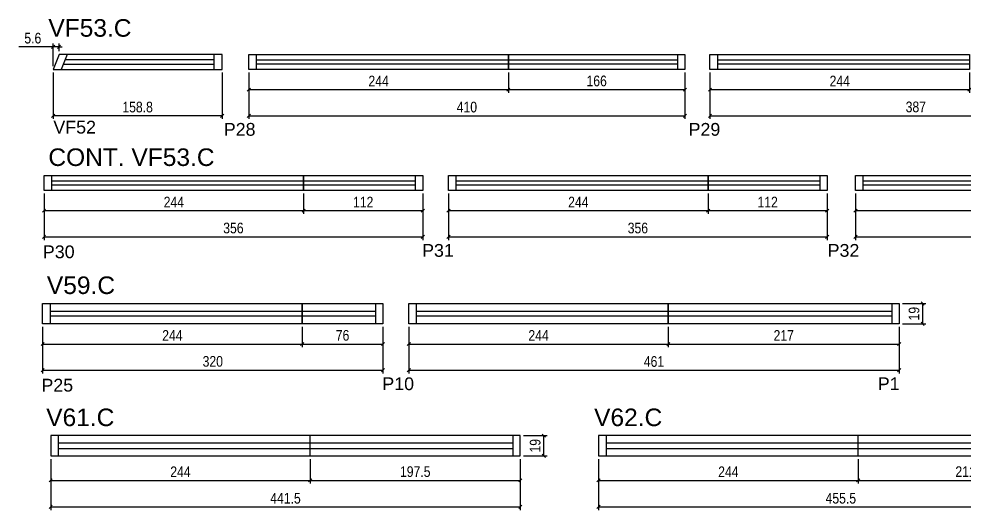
# Model space of a CAD drawing. Header units: millimetres. Extents: x 4052 to 5425, y -1423 to 2493.
# Drawn here: x 4078 to 4966, y -442 to 19 of the extents above; entities that cross this region are included whole.
import ezdxf

# ---------------------------------------------------------------- set-up
doc = ezdxf.new("R2010")
doc.units = ezdxf.units.MM
for name, color, linetype in [('5', 5, 'Continuous'), ('COTA', 241, 'Continuous'), ('NOMENCLATURA', 7, 'Continuous'), ('Painéis', 200, 'Continuous'), ('SARR_2.2x7', 40, 'Continuous'), ('SARR_EDITAR', 141, 'Continuous')]:
    doc.layers.add(name, color=color, linetype=linetype)
doc.styles.add('COTA TECNICA', font='techl___.ttf', dxfattribs={"height": 10})
doc.styles.add('COTA TECNICA-50', font='techl___.ttf', dxfattribs={"height": 10})
doc.styles.get("Standard").update_dxf_attribs({"font": 'arial.ttf'})
doc.dimstyles.new('COTA PAINEL-50', dxfattribs={"dimtxt": 10, "dimasz": 3, "dimexe": 3, "dimexo": 3, "dimgap": 3, "dimtad": 1, "dimdec": 1, "dimzin": 12, "dimdsep": 46, "dimtxsty": 'COTA TECNICA-50', "dimblk1": 'OBLIQUE', "dimblk2": 'OBLIQUE', "dimsah": 1, "dimcen": 0.9, "dimclrd": 4, "dimclre": 4, "dimclrt": 240, "dimadec": 1, "dimazin": 3, "dimtfac": 1, "dimtdec": 1, "dimtmove": 0, "dimatfit": 3, "dimfxl": 1, "dimtolj": 1, "dimtzin": 12, "dimarcsym": 0})
doc.dimstyles.new('PAINEL', dxfattribs={"dimtxt": 10, "dimasz": 3, "dimexe": 3, "dimexo": 3, "dimgap": 3, "dimtad": 1, "dimdec": 1, "dimzin": 12, "dimdsep": 46, "dimtxsty": 'COTA TECNICA', "dimblk1": 'OBLIQUE', "dimblk2": 'OBLIQUE', "dimsah": 1, "dimcen": 0.9, "dimclrd": 4, "dimclre": 4, "dimclrt": 240, "dimadec": 1, "dimazin": 3, "dimtfac": 1, "dimtdec": 1, "dimtmove": 0, "dimatfit": 3, "dimfxl": 1, "dimtolj": 1, "dimtzin": 12, "dimarcsym": 0})

# ---------------------------------------------------------------- blocks, each defined once
blk = doc.blocks.new('_Oblique')
at = {"color": 0, "linetype": 'ByBlock', "lineweight": -2}
blk.add_line((-0.5, -0.5), (0.5, 0.5), dxfattribs=at)
blk = doc.blocks.new('*D102')
at = {"layer": 'COTA', "color": 4, "linetype": 'ByBlock', "lineweight": -2, "transparency": 16777216}
for p, q in [((4294.02, -31.05), (4294.02, -50.11)), ((4538.02, -31.05), (4538.02, -50.11)), ((4294.02, -47.11), (4538.02, -47.11))]:
    blk.add_line(p, q, dxfattribs=at)
at = {"layer": 'Defpoints', "color": 0, "linetype": 'ByBlock', "transparency": 16777216}
for p in [(4294.02, -28.05), (4538.02, -28.05), (4538.02, -47.11)]:
    blk.add_point(p, dxfattribs=at)
at = {"layer": 'COTA', "color": 4, "linetype": 'ByBlock', "lineweight": -2, "transparency": 16777216, "xscale": 3, "yscale": 3, "zscale": 3, "rotation": 180}
blk.add_blockref('_Oblique', (4294.02, -47.11), dxfattribs=at)
at = {"layer": 'COTA', "color": 4, "linetype": 'ByBlock', "lineweight": -2, "transparency": 16777216, "xscale": 3, "yscale": 3, "zscale": 3}
blk.add_blockref('_Oblique', (4538.02, -47.11), dxfattribs=at)
at = {"layer": 'COTA', "color": 240, "linetype": 'ByBlock', "transparency": 16777216, "insert": (4416.02, -39.03), "char_height": 10, "attachment_point": 5, "style": 'COTA TECNICA-50'}
blk.add_mtext('\\A1;244', dxfattribs=at)
blk = doc.blocks.new('*D103')
at = {"layer": 'COTA', "color": 4, "linetype": 'ByBlock', "lineweight": -2, "transparency": 16777216}
for p, q in [((4538.02, -31.05), (4538.02, -50.11)), ((4704.02, -31.05), (4704.02, -50.11)), ((4538.02, -47.11), (4704.02, -47.11))]:
    blk.add_line(p, q, dxfattribs=at)
at = {"layer": 'Defpoints', "color": 0, "linetype": 'ByBlock', "transparency": 16777216}
for p in [(4538.02, -28.05), (4704.02, -28.05), (4704.02, -47.11)]:
    blk.add_point(p, dxfattribs=at)
at = {"layer": 'COTA', "color": 4, "linetype": 'ByBlock', "lineweight": -2, "transparency": 16777216, "xscale": 3, "yscale": 3, "zscale": 3, "rotation": 180}
blk.add_blockref('_Oblique', (4538.02, -47.11), dxfattribs=at)
at = {"layer": 'COTA', "color": 4, "linetype": 'ByBlock', "lineweight": -2, "transparency": 16777216, "xscale": 3, "yscale": 3, "zscale": 3}
blk.add_blockref('_Oblique', (4704.02, -47.11), dxfattribs=at)
at = {"layer": 'COTA', "color": 240, "linetype": 'ByBlock', "transparency": 16777216, "insert": (4621.02, -39), "char_height": 10, "attachment_point": 5, "style": 'COTA TECNICA-50'}
blk.add_mtext('\\A1;166', dxfattribs=at)
blk = doc.blocks.new('*D242')
at = {"layer": 'COTA', "color": 4, "lineweight": -2, "transparency": 16777216}
for p, q in [((4294.02, -31.05), (4294.02, -74.69)), ((4704.02, -31.05), (4704.02, -74.69)), ((4294.02, -71.69), (4704.02, -71.69))]:
    blk.add_line(p, q, dxfattribs=at)
at = {"layer": 'Defpoints', "color": 0, "transparency": 16777216}
for p in [(4294.02, -28.05), (4704.02, -28.05), (4704.02, -71.69)]:
    blk.add_point(p, dxfattribs=at)
at = {"layer": 'COTA', "color": 4, "lineweight": -2, "transparency": 16777216, "xscale": 3, "yscale": 3, "zscale": 3, "rotation": 180}
blk.add_blockref('_Oblique', (4294.02, -71.69), dxfattribs=at)
at = {"layer": 'COTA', "color": 4, "lineweight": -2, "transparency": 16777216, "xscale": 3, "yscale": 3, "zscale": 3}
blk.add_blockref('_Oblique', (4704.02, -71.69), dxfattribs=at)
at = {"layer": 'COTA', "color": 240, "transparency": 16777216, "insert": (4499.02, -63.59), "char_height": 10, "attachment_point": 5, "style": 'COTA TECNICA'}
blk.add_mtext('\\A1;410', dxfattribs=at)
blk = doc.blocks.new('*D104')
at = {"layer": 'COTA', "color": 4, "linetype": 'ByBlock', "lineweight": -2, "transparency": 16777216}
for p, q in [((4727.56, -31.05), (4727.56, -50.11)), ((4971.56, -31.05), (4971.56, -50.11)), ((4727.56, -47.11), (4971.56, -47.11))]:
    blk.add_line(p, q, dxfattribs=at)
at = {"layer": 'Defpoints', "color": 0, "linetype": 'ByBlock', "transparency": 16777216}
for p in [(4727.56, -28.05), (4971.56, -28.05), (4971.56, -47.11)]:
    blk.add_point(p, dxfattribs=at)
at = {"layer": 'COTA', "color": 4, "linetype": 'ByBlock', "lineweight": -2, "transparency": 16777216, "xscale": 3, "yscale": 3, "zscale": 3, "rotation": 180}
blk.add_blockref('_Oblique', (4727.56, -47.11), dxfattribs=at)
at = {"layer": 'COTA', "color": 4, "linetype": 'ByBlock', "lineweight": -2, "transparency": 16777216, "xscale": 3, "yscale": 3, "zscale": 3}
blk.add_blockref('_Oblique', (4971.56, -47.11), dxfattribs=at)
at = {"layer": 'COTA', "color": 240, "linetype": 'ByBlock', "transparency": 16777216, "insert": (4849.56, -39.03), "char_height": 10, "attachment_point": 5, "style": 'COTA TECNICA-50'}
blk.add_mtext('\\A1;244', dxfattribs=at)
blk = doc.blocks.new('*D243')
at = {"layer": 'COTA', "color": 4, "lineweight": -2, "transparency": 16777216}
for p, q in [((4727.56, -31.05), (4727.56, -74.69)), ((5114.56, -31.05), (5114.56, -74.69)), ((4727.56, -71.69), (5114.56, -71.69))]:
    blk.add_line(p, q, dxfattribs=at)
at = {"layer": 'Defpoints', "color": 0, "transparency": 16777216}
for p in [(4727.56, -28.05), (5114.56, -28.05), (5114.56, -71.69)]:
    blk.add_point(p, dxfattribs=at)
at = {"layer": 'COTA', "color": 4, "lineweight": -2, "transparency": 16777216, "xscale": 3, "yscale": 3, "zscale": 3, "rotation": 180}
blk.add_blockref('_Oblique', (4727.56, -71.69), dxfattribs=at)
at = {"layer": 'COTA', "color": 4, "lineweight": -2, "transparency": 16777216, "xscale": 3, "yscale": 3, "zscale": 3}
blk.add_blockref('_Oblique', (5114.56, -71.69), dxfattribs=at)
at = {"layer": 'COTA', "color": 240, "transparency": 16777216, "insert": (4921.06, -63.45), "char_height": 10, "attachment_point": 5, "style": 'COTA TECNICA'}
blk.add_mtext('\\A1;387', dxfattribs=at)
blk = doc.blocks.new('*D106')
at = {"layer": 'COTA', "color": 4, "linetype": 'ByBlock', "lineweight": -2, "transparency": 16777216}
for p, q in [((4101.51, -144.86), (4101.51, -163.91)), ((4345.51, -144.86), (4345.51, -163.91)), ((4101.51, -160.91), (4345.51, -160.91))]:
    blk.add_line(p, q, dxfattribs=at)
at = {"layer": 'Defpoints', "color": 0, "linetype": 'ByBlock', "transparency": 16777216}
for p in [(4101.51, -141.86), (4345.51, -141.86), (4345.51, -160.91)]:
    blk.add_point(p, dxfattribs=at)
at = {"layer": 'COTA', "color": 4, "linetype": 'ByBlock', "lineweight": -2, "transparency": 16777216, "xscale": 3, "yscale": 3, "zscale": 3, "rotation": 180}
blk.add_blockref('_Oblique', (4101.51, -160.91), dxfattribs=at)
at = {"layer": 'COTA', "color": 4, "linetype": 'ByBlock', "lineweight": -2, "transparency": 16777216, "xscale": 3, "yscale": 3, "zscale": 3}
blk.add_blockref('_Oblique', (4345.51, -160.91), dxfattribs=at)
at = {"layer": 'COTA', "color": 240, "linetype": 'ByBlock', "transparency": 16777216, "insert": (4223.51, -152.84), "char_height": 10, "attachment_point": 5, "style": 'COTA TECNICA-50'}
blk.add_mtext('\\A1;244', dxfattribs=at)
blk = doc.blocks.new('*D107')
at = {"layer": 'COTA', "color": 4, "linetype": 'ByBlock', "lineweight": -2, "transparency": 16777216}
for p, q in [((4345.51, -144.86), (4345.51, -163.91)), ((4457.51, -144.86), (4457.51, -163.91)), ((4345.51, -160.91), (4457.51, -160.91))]:
    blk.add_line(p, q, dxfattribs=at)
at = {"layer": 'Defpoints', "color": 0, "linetype": 'ByBlock', "transparency": 16777216}
for p in [(4345.51, -141.86), (4457.51, -141.86), (4457.51, -160.91)]:
    blk.add_point(p, dxfattribs=at)
at = {"layer": 'COTA', "color": 4, "linetype": 'ByBlock', "lineweight": -2, "transparency": 16777216, "xscale": 3, "yscale": 3, "zscale": 3, "rotation": 180}
blk.add_blockref('_Oblique', (4345.51, -160.91), dxfattribs=at)
at = {"layer": 'COTA', "color": 4, "linetype": 'ByBlock', "lineweight": -2, "transparency": 16777216, "xscale": 3, "yscale": 3, "zscale": 3}
blk.add_blockref('_Oblique', (4457.51, -160.91), dxfattribs=at)
at = {"layer": 'COTA', "color": 240, "linetype": 'ByBlock', "transparency": 16777216, "insert": (4401.51, -152.86), "char_height": 10, "attachment_point": 5, "style": 'COTA TECNICA-50'}
blk.add_mtext('\\A1;112', dxfattribs=at)
blk = doc.blocks.new('*D245')
at = {"layer": 'COTA', "color": 4, "lineweight": -2, "transparency": 16777216}
for p, q in [((4101.51, -144.86), (4101.51, -188.5)), ((4457.51, -144.86), (4457.51, -188.5)), ((4101.51, -185.5), (4457.51, -185.5))]:
    blk.add_line(p, q, dxfattribs=at)
at = {"layer": 'Defpoints', "color": 0, "transparency": 16777216}
for p in [(4101.51, -141.86), (4457.51, -141.86), (4457.51, -185.5)]:
    blk.add_point(p, dxfattribs=at)
at = {"layer": 'COTA', "color": 4, "lineweight": -2, "transparency": 16777216, "xscale": 3, "yscale": 3, "zscale": 3, "rotation": 180}
blk.add_blockref('_Oblique', (4101.51, -185.5), dxfattribs=at)
at = {"layer": 'COTA', "color": 4, "lineweight": -2, "transparency": 16777216, "xscale": 3, "yscale": 3, "zscale": 3}
blk.add_blockref('_Oblique', (4457.51, -185.5), dxfattribs=at)
at = {"layer": 'COTA', "color": 240, "transparency": 16777216, "insert": (4279.51, -177.28), "char_height": 10, "attachment_point": 5, "style": 'COTA TECNICA'}
blk.add_mtext('\\A1;356', dxfattribs=at)
blk = doc.blocks.new('*D108')
at = {"layer": 'COTA', "color": 4, "linetype": 'ByBlock', "lineweight": -2, "transparency": 16777216}
for p, q in [((4481.77, -144.86), (4481.77, -163.91)), ((4725.77, -144.86), (4725.77, -163.91)), ((4481.77, -160.91), (4725.77, -160.91))]:
    blk.add_line(p, q, dxfattribs=at)
at = {"layer": 'Defpoints', "color": 0, "linetype": 'ByBlock', "transparency": 16777216}
for p in [(4481.77, -141.86), (4725.77, -141.86), (4725.77, -160.91)]:
    blk.add_point(p, dxfattribs=at)
at = {"layer": 'COTA', "color": 4, "linetype": 'ByBlock', "lineweight": -2, "transparency": 16777216, "xscale": 3, "yscale": 3, "zscale": 3, "rotation": 180}
blk.add_blockref('_Oblique', (4481.77, -160.91), dxfattribs=at)
at = {"layer": 'COTA', "color": 4, "linetype": 'ByBlock', "lineweight": -2, "transparency": 16777216, "xscale": 3, "yscale": 3, "zscale": 3}
blk.add_blockref('_Oblique', (4725.77, -160.91), dxfattribs=at)
at = {"layer": 'COTA', "color": 240, "linetype": 'ByBlock', "transparency": 16777216, "insert": (4603.77, -152.84), "char_height": 10, "attachment_point": 5, "style": 'COTA TECNICA-50'}
blk.add_mtext('\\A1;244', dxfattribs=at)
blk = doc.blocks.new('*D109')
at = {"layer": 'COTA', "color": 4, "linetype": 'ByBlock', "lineweight": -2, "transparency": 16777216}
for p, q in [((4725.77, -144.86), (4725.77, -163.91)), ((4837.77, -144.86), (4837.77, -163.91)), ((4725.77, -160.91), (4837.77, -160.91))]:
    blk.add_line(p, q, dxfattribs=at)
at = {"layer": 'Defpoints', "color": 0, "linetype": 'ByBlock', "transparency": 16777216}
for p in [(4725.77, -141.86), (4837.77, -141.86), (4837.77, -160.91)]:
    blk.add_point(p, dxfattribs=at)
at = {"layer": 'COTA', "color": 4, "linetype": 'ByBlock', "lineweight": -2, "transparency": 16777216, "xscale": 3, "yscale": 3, "zscale": 3, "rotation": 180}
blk.add_blockref('_Oblique', (4725.77, -160.91), dxfattribs=at)
at = {"layer": 'COTA', "color": 4, "linetype": 'ByBlock', "lineweight": -2, "transparency": 16777216, "xscale": 3, "yscale": 3, "zscale": 3}
blk.add_blockref('_Oblique', (4837.77, -160.91), dxfattribs=at)
at = {"layer": 'COTA', "color": 240, "linetype": 'ByBlock', "transparency": 16777216, "insert": (4781.77, -152.86), "char_height": 10, "attachment_point": 5, "style": 'COTA TECNICA-50'}
blk.add_mtext('\\A1;112', dxfattribs=at)
blk = doc.blocks.new('*D246')
at = {"layer": 'COTA', "color": 4, "lineweight": -2, "transparency": 16777216}
for p, q in [((4481.77, -144.86), (4481.77, -188.5)), ((4837.77, -144.86), (4837.77, -188.5)), ((4481.77, -185.5), (4837.77, -185.5))]:
    blk.add_line(p, q, dxfattribs=at)
at = {"layer": 'Defpoints', "color": 0, "transparency": 16777216}
for p in [(4481.77, -141.86), (4837.77, -141.86), (4837.77, -185.5)]:
    blk.add_point(p, dxfattribs=at)
at = {"layer": 'COTA', "color": 4, "lineweight": -2, "transparency": 16777216, "xscale": 3, "yscale": 3, "zscale": 3, "rotation": 180}
blk.add_blockref('_Oblique', (4481.77, -185.5), dxfattribs=at)
at = {"layer": 'COTA', "color": 4, "lineweight": -2, "transparency": 16777216, "xscale": 3, "yscale": 3, "zscale": 3}
blk.add_blockref('_Oblique', (4837.77, -185.5), dxfattribs=at)
at = {"layer": 'COTA', "color": 240, "transparency": 16777216, "insert": (4659.77, -177.28), "char_height": 10, "attachment_point": 5, "style": 'COTA TECNICA'}
blk.add_mtext('\\A1;356', dxfattribs=at)
blk = doc.blocks.new('*D110')
at = {"layer": 'COTA', "color": 4, "linetype": 'ByBlock', "lineweight": -2, "transparency": 16777216}
for p, q in [((4864.31, -144.86), (4864.31, -163.91)), ((5108.31, -144.86), (5108.31, -163.91)), ((4864.31, -160.91), (5108.31, -160.91))]:
    blk.add_line(p, q, dxfattribs=at)
at = {"layer": 'Defpoints', "color": 0, "linetype": 'ByBlock', "transparency": 16777216}
for p in [(4864.31, -141.86), (5108.31, -141.86), (5108.31, -160.91)]:
    blk.add_point(p, dxfattribs=at)
at = {"layer": 'COTA', "color": 4, "linetype": 'ByBlock', "lineweight": -2, "transparency": 16777216, "xscale": 3, "yscale": 3, "zscale": 3, "rotation": 180}
blk.add_blockref('_Oblique', (4864.31, -160.91), dxfattribs=at)
at = {"layer": 'COTA', "color": 4, "linetype": 'ByBlock', "lineweight": -2, "transparency": 16777216, "xscale": 3, "yscale": 3, "zscale": 3}
blk.add_blockref('_Oblique', (5108.31, -160.91), dxfattribs=at)
at = {"layer": 'COTA', "color": 240, "linetype": 'ByBlock', "transparency": 16777216, "insert": (4986.31, -152.84), "char_height": 10, "attachment_point": 5, "style": 'COTA TECNICA-50'}
blk.add_mtext('\\A1;244', dxfattribs=at)
blk = doc.blocks.new('*D247')
at = {"layer": 'COTA', "color": 4, "lineweight": -2, "transparency": 16777216}
for p, q in [((4864.31, -144.86), (4864.31, -188.5)), ((5253.81, -144.86), (5253.81, -188.5)), ((4864.31, -185.5), (5253.81, -185.5))]:
    blk.add_line(p, q, dxfattribs=at)
at = {"layer": 'Defpoints', "color": 0, "transparency": 16777216}
for p in [(4864.31, -141.86), (5253.81, -141.86), (5253.81, -185.5)]:
    blk.add_point(p, dxfattribs=at)
at = {"layer": 'COTA', "color": 4, "lineweight": -2, "transparency": 16777216, "xscale": 3, "yscale": 3, "zscale": 3, "rotation": 180}
blk.add_blockref('_Oblique', (4864.31, -185.5), dxfattribs=at)
at = {"layer": 'COTA', "color": 4, "lineweight": -2, "transparency": 16777216, "xscale": 3, "yscale": 3, "zscale": 3}
blk.add_blockref('_Oblique', (5253.81, -185.5), dxfattribs=at)
at = {"layer": 'COTA', "color": 240, "transparency": 16777216, "insert": (5059.06, -177.25), "char_height": 10, "attachment_point": 5, "style": 'COTA TECNICA'}
blk.add_mtext('\\A1;389.5', dxfattribs=at)
blk = doc.blocks.new('*D117')
at = {"layer": 'Defpoints', "color": 0, "transparency": 16777216}
for p in [(4110.01, -28.05), (4268.86, -28.05), (4110.01, -71.69)]:
    blk.add_point(p, dxfattribs=at)
at = {"layer": 'Painéis', "color": 4, "lineweight": -2, "transparency": 16777216}
for p, q in [((4110.01, -31.05), (4110.01, -74.69)), ((4268.86, -31.05), (4268.86, -74.69)), ((4268.86, -71.69), (4110.01, -71.69))]:
    blk.add_line(p, q, dxfattribs=at)
at = {"layer": 'Painéis', "color": 4, "lineweight": -2, "transparency": 16777216, "xscale": 3, "yscale": 3, "zscale": 3, "rotation": 180}
blk.add_blockref('_Oblique', (4110.01, -71.69), dxfattribs=at)
at = {"layer": 'Painéis', "color": 4, "lineweight": -2, "transparency": 16777216, "xscale": 3, "yscale": 3, "zscale": 3}
blk.add_blockref('_Oblique', (4268.86, -71.69), dxfattribs=at)
at = {"layer": 'Painéis', "color": 240, "transparency": 16777216, "insert": (4189.44, -63.56), "char_height": 10, "attachment_point": 5, "style": 'COTA TECNICA'}
blk.add_mtext('\\A1;158.8', dxfattribs=at)
blk = doc.blocks.new('*D257')
at = {"layer": 'Defpoints', "color": 0, "transparency": 16777216}
for p in [(4110.01, -6.88), (4115.6, -14.05), (4110.01, -28.05)]:
    blk.add_point(p, dxfattribs=at)
at = {"layer": 'Painéis', "color": 4, "lineweight": -2, "transparency": 16777216}
for p, q in [((4110.01, -6.88), (4077.85, -6.88)), ((4110.01, -25.05), (4110.01, -3.88)), ((4115.6, -6.88), (4110.01, -6.88)), ((4115.6, -11.05), (4115.6, -3.88)), ((4115.6, -6.88), (4118.6, -6.88))]:
    blk.add_line(p, q, dxfattribs=at)
at = {"layer": 'Painéis', "color": 4, "lineweight": -2, "transparency": 16777216, "xscale": 3, "yscale": 3, "zscale": 3}
blk.add_blockref('_Oblique', (4110.01, -6.88), dxfattribs=at)
at = {"layer": 'Painéis', "color": 4, "lineweight": -2, "transparency": 16777216, "xscale": 3, "yscale": 3, "zscale": 3, "rotation": 180}
blk.add_blockref('_Oblique', (4115.6, -6.88), dxfattribs=at)
at = {"layer": 'Painéis', "color": 240, "transparency": 16777216, "insert": (4090.93, 1.23), "char_height": 10, "attachment_point": 5, "style": 'COTA TECNICA'}
blk.add_mtext('\\A1;5.6', dxfattribs=at)
blk = doc.blocks.new('*D138')
at = {"layer": 'COTA', "color": 4, "linetype": 'ByBlock', "lineweight": -2, "transparency": 16777216}
for p, q in [((4100.13, -270.25), (4100.13, -289.31)), ((4344.13, -270.25), (4344.13, -289.31)), ((4100.13, -286.31), (4344.13, -286.31))]:
    blk.add_line(p, q, dxfattribs=at)
at = {"layer": 'Defpoints', "color": 0, "linetype": 'ByBlock', "transparency": 16777216}
for p in [(4100.13, -267.25), (4344.13, -267.25), (4344.13, -286.31)]:
    blk.add_point(p, dxfattribs=at)
at = {"layer": 'COTA', "color": 4, "linetype": 'ByBlock', "lineweight": -2, "transparency": 16777216, "xscale": 3, "yscale": 3, "zscale": 3, "rotation": 180}
blk.add_blockref('_Oblique', (4100.13, -286.31), dxfattribs=at)
at = {"layer": 'COTA', "color": 4, "linetype": 'ByBlock', "lineweight": -2, "transparency": 16777216, "xscale": 3, "yscale": 3, "zscale": 3}
blk.add_blockref('_Oblique', (4344.13, -286.31), dxfattribs=at)
at = {"layer": 'COTA', "color": 240, "linetype": 'ByBlock', "transparency": 16777216, "insert": (4222.13, -278.23), "char_height": 10, "attachment_point": 5, "style": 'COTA TECNICA-50'}
blk.add_mtext('\\A1;244', dxfattribs=at)
blk = doc.blocks.new('*D139')
at = {"layer": 'COTA', "color": 4, "linetype": 'ByBlock', "lineweight": -2, "transparency": 16777216}
for p, q in [((4344.13, -270.25), (4344.13, -289.31)), ((4420.13, -270.25), (4420.13, -289.31)), ((4344.13, -286.31), (4420.13, -286.31))]:
    blk.add_line(p, q, dxfattribs=at)
at = {"layer": 'Defpoints', "color": 0, "linetype": 'ByBlock', "transparency": 16777216}
for p in [(4344.13, -267.25), (4420.13, -267.25), (4420.13, -286.31)]:
    blk.add_point(p, dxfattribs=at)
at = {"layer": 'COTA', "color": 4, "linetype": 'ByBlock', "lineweight": -2, "transparency": 16777216, "xscale": 3, "yscale": 3, "zscale": 3, "rotation": 180}
blk.add_blockref('_Oblique', (4344.13, -286.31), dxfattribs=at)
at = {"layer": 'COTA', "color": 4, "linetype": 'ByBlock', "lineweight": -2, "transparency": 16777216, "xscale": 3, "yscale": 3, "zscale": 3}
blk.add_blockref('_Oblique', (4420.13, -286.31), dxfattribs=at)
at = {"layer": 'COTA', "color": 240, "linetype": 'ByBlock', "transparency": 16777216, "insert": (4382.13, -278.2), "char_height": 10, "attachment_point": 5, "style": 'COTA TECNICA-50'}
blk.add_mtext('\\A1;76', dxfattribs=at)
blk = doc.blocks.new('*D258')
at = {"layer": 'COTA', "color": 4, "lineweight": -2, "transparency": 16777216}
for p, q in [((4100.13, -270.25), (4100.13, -313.89)), ((4420.13, -270.25), (4420.13, -313.89)), ((4100.13, -310.89), (4420.13, -310.89))]:
    blk.add_line(p, q, dxfattribs=at)
at = {"layer": 'Defpoints', "color": 0, "transparency": 16777216}
for p in [(4100.13, -267.25), (4420.13, -267.25), (4420.13, -310.89)]:
    blk.add_point(p, dxfattribs=at)
at = {"layer": 'COTA', "color": 4, "lineweight": -2, "transparency": 16777216, "xscale": 3, "yscale": 3, "zscale": 3, "rotation": 180}
blk.add_blockref('_Oblique', (4100.13, -310.89), dxfattribs=at)
at = {"layer": 'COTA', "color": 4, "lineweight": -2, "transparency": 16777216, "xscale": 3, "yscale": 3, "zscale": 3}
blk.add_blockref('_Oblique', (4420.13, -310.89), dxfattribs=at)
at = {"layer": 'COTA', "color": 240, "transparency": 16777216, "insert": (4260.13, -302.67), "char_height": 10, "attachment_point": 5, "style": 'COTA TECNICA'}
blk.add_mtext('\\A1;320', dxfattribs=at)
blk = doc.blocks.new('*D140')
at = {"layer": 'COTA', "color": 4, "linetype": 'ByBlock', "lineweight": -2, "transparency": 16777216}
for p, q in [((4444.39, -270.25), (4444.39, -289.31)), ((4688.39, -270.25), (4688.39, -289.31)), ((4444.39, -286.31), (4688.39, -286.31))]:
    blk.add_line(p, q, dxfattribs=at)
at = {"layer": 'Defpoints', "color": 0, "linetype": 'ByBlock', "transparency": 16777216}
for p in [(4444.39, -267.25), (4688.39, -267.25), (4688.39, -286.31)]:
    blk.add_point(p, dxfattribs=at)
at = {"layer": 'COTA', "color": 4, "linetype": 'ByBlock', "lineweight": -2, "transparency": 16777216, "xscale": 3, "yscale": 3, "zscale": 3, "rotation": 180}
blk.add_blockref('_Oblique', (4444.39, -286.31), dxfattribs=at)
at = {"layer": 'COTA', "color": 4, "linetype": 'ByBlock', "lineweight": -2, "transparency": 16777216, "xscale": 3, "yscale": 3, "zscale": 3}
blk.add_blockref('_Oblique', (4688.39, -286.31), dxfattribs=at)
at = {"layer": 'COTA', "color": 240, "linetype": 'ByBlock', "transparency": 16777216, "insert": (4566.39, -278.23), "char_height": 10, "attachment_point": 5, "style": 'COTA TECNICA-50'}
blk.add_mtext('\\A1;244', dxfattribs=at)
blk = doc.blocks.new('*D141')
at = {"layer": 'COTA', "color": 4, "linetype": 'ByBlock', "lineweight": -2, "transparency": 16777216}
for p, q in [((4688.39, -270.25), (4688.39, -289.31)), ((4905.39, -270.25), (4905.39, -289.31)), ((4688.39, -286.31), (4905.39, -286.31))]:
    blk.add_line(p, q, dxfattribs=at)
at = {"layer": 'Defpoints', "color": 0, "linetype": 'ByBlock', "transparency": 16777216}
for p in [(4688.39, -267.25), (4905.39, -267.25), (4905.39, -286.31)]:
    blk.add_point(p, dxfattribs=at)
at = {"layer": 'COTA', "color": 4, "linetype": 'ByBlock', "lineweight": -2, "transparency": 16777216, "xscale": 3, "yscale": 3, "zscale": 3, "rotation": 180}
blk.add_blockref('_Oblique', (4688.39, -286.31), dxfattribs=at)
at = {"layer": 'COTA', "color": 4, "linetype": 'ByBlock', "lineweight": -2, "transparency": 16777216, "xscale": 3, "yscale": 3, "zscale": 3}
blk.add_blockref('_Oblique', (4905.39, -286.31), dxfattribs=at)
at = {"layer": 'COTA', "color": 240, "linetype": 'ByBlock', "transparency": 16777216, "insert": (4796.89, -278.23), "char_height": 10, "attachment_point": 5, "style": 'COTA TECNICA-50'}
blk.add_mtext('\\A1;217', dxfattribs=at)
blk = doc.blocks.new('*D259')
at = {"layer": 'COTA', "color": 4, "lineweight": -2, "transparency": 16777216}
for p, q in [((4444.39, -270.25), (4444.39, -313.89)), ((4905.39, -270.25), (4905.39, -313.89)), ((4444.39, -310.89), (4905.39, -310.89))]:
    blk.add_line(p, q, dxfattribs=at)
at = {"layer": 'Defpoints', "color": 0, "transparency": 16777216}
for p in [(4444.39, -267.25), (4905.39, -267.25), (4905.39, -310.89)]:
    blk.add_point(p, dxfattribs=at)
at = {"layer": 'COTA', "color": 4, "lineweight": -2, "transparency": 16777216, "xscale": 3, "yscale": 3, "zscale": 3, "rotation": 180}
blk.add_blockref('_Oblique', (4444.39, -310.89), dxfattribs=at)
at = {"layer": 'COTA', "color": 4, "lineweight": -2, "transparency": 16777216, "xscale": 3, "yscale": 3, "zscale": 3}
blk.add_blockref('_Oblique', (4905.39, -310.89), dxfattribs=at)
at = {"layer": 'COTA', "color": 240, "transparency": 16777216, "insert": (4674.89, -302.78), "char_height": 10, "attachment_point": 5, "style": 'COTA TECNICA'}
blk.add_mtext('\\A1;461', dxfattribs=at)
blk = doc.blocks.new('*D142')
at = {"layer": 'COTA', "color": 4, "lineweight": -2, "transparency": 16777216}
for p, q in [((4908.39, -248.25), (4930.51, -248.25)), ((4927.51, -267.25), (4927.51, -248.25)), ((4908.39, -267.25), (4930.51, -267.25))]:
    blk.add_line(p, q, dxfattribs=at)
at = {"layer": 'Defpoints', "color": 0, "transparency": 16777216}
for p in [(4905.39, -248.25), (4927.51, -248.25), (4905.39, -267.25)]:
    blk.add_point(p, dxfattribs=at)
at = {"layer": 'COTA', "color": 4, "lineweight": -2, "transparency": 16777216, "xscale": 3, "yscale": 3, "zscale": 3}
for p, rotation in [((4927.51, -248.25), 90), ((4927.51, -267.25), 270)]:
    blk.add_blockref('_Oblique', p, dxfattribs=dict(at, rotation=rotation))
at = {"layer": 'COTA', "color": 240, "transparency": 16777216, "insert": (4919.42, -257.75), "char_height": 10, "attachment_point": 5, "rotation": 90, "style": 'COTA TECNICA'}
blk.add_mtext('\\A1;19', dxfattribs=at)
blk = doc.blocks.new('*D145')
at = {"layer": 'COTA', "color": 4, "linetype": 'ByBlock', "lineweight": -2, "transparency": 16777216}
for p, q in [((4107.72, -394.45), (4107.72, -442.45)), ((4549.22, -394.45), (4549.22, -442.45)), ((4107.72, -439.45), (4549.22, -439.45))]:
    blk.add_line(p, q, dxfattribs=at)
at = {"layer": 'Defpoints', "color": 0, "linetype": 'ByBlock', "transparency": 16777216}
for p in [(4107.72, -391.45), (4549.22, -391.45), (4549.22, -439.45)]:
    blk.add_point(p, dxfattribs=at)
at = {"layer": 'COTA', "color": 4, "linetype": 'ByBlock', "lineweight": -2, "transparency": 16777216, "xscale": 3, "yscale": 3, "zscale": 3, "rotation": 180}
blk.add_blockref('_Oblique', (4107.72, -439.45), dxfattribs=at)
at = {"layer": 'COTA', "color": 4, "linetype": 'ByBlock', "lineweight": -2, "transparency": 16777216, "xscale": 3, "yscale": 3, "zscale": 3}
blk.add_blockref('_Oblique', (4549.22, -439.45), dxfattribs=at)
at = {"layer": 'COTA', "color": 240, "linetype": 'ByBlock', "transparency": 16777216, "insert": (4328.47, -431.34), "char_height": 10, "attachment_point": 5, "style": 'COTA TECNICA-50'}
blk.add_mtext('\\A1;441.5', dxfattribs=at)
blk = doc.blocks.new('*D146')
at = {"layer": 'COTA', "color": 4, "lineweight": -2, "transparency": 16777216}
for p, q in [((4552.22, -372.45), (4574.34, -372.45)), ((4571.34, -391.45), (4571.34, -372.45)), ((4552.22, -391.45), (4574.34, -391.45))]:
    blk.add_line(p, q, dxfattribs=at)
at = {"layer": 'Defpoints', "color": 0, "transparency": 16777216}
for p in [(4549.22, -372.45), (4571.34, -372.45), (4549.22, -391.45)]:
    blk.add_point(p, dxfattribs=at)
at = {"layer": 'COTA', "color": 4, "lineweight": -2, "transparency": 16777216, "xscale": 3, "yscale": 3, "zscale": 3}
for p, rotation in [((4571.34, -372.45), 90), ((4571.34, -391.45), 270)]:
    blk.add_blockref('_Oblique', p, dxfattribs=dict(at, rotation=rotation))
at = {"layer": 'COTA', "color": 240, "transparency": 16777216, "insert": (4563.25, -381.95), "char_height": 10, "attachment_point": 5, "rotation": 90, "style": 'COTA TECNICA'}
blk.add_mtext('\\A1;19', dxfattribs=at)
blk = doc.blocks.new('*D147')
at = {"layer": 'Defpoints', "color": 0, "transparency": 16777216}
for p in [(4107.72, -391.45), (4351.72, -391.45), (4351.72, -414.49)]:
    blk.add_point(p, dxfattribs=at)
at = {"layer": 'Painéis', "color": 4, "lineweight": -2, "transparency": 16777216}
for p, q in [((4107.72, -394.45), (4107.72, -417.49)), ((4351.72, -394.45), (4351.72, -417.49)), ((4107.72, -414.49), (4351.72, -414.49))]:
    blk.add_line(p, q, dxfattribs=at)
at = {"layer": 'Painéis', "color": 4, "lineweight": -2, "transparency": 16777216, "xscale": 3, "yscale": 3, "zscale": 3, "rotation": 180}
blk.add_blockref('_Oblique', (4107.72, -414.49), dxfattribs=at)
at = {"layer": 'Painéis', "color": 4, "lineweight": -2, "transparency": 16777216, "xscale": 3, "yscale": 3, "zscale": 3}
blk.add_blockref('_Oblique', (4351.72, -414.49), dxfattribs=at)
at = {"layer": 'Painéis', "color": 240, "transparency": 16777216, "insert": (4229.72, -406.41), "char_height": 10, "attachment_point": 5, "style": 'COTA TECNICA'}
blk.add_mtext('\\A1;244', dxfattribs=at)
blk = doc.blocks.new('*D260')
at = {"layer": 'Defpoints', "color": 0, "transparency": 16777216}
for p in [(4351.72, -391.45), (4549.22, -391.45), (4549.22, -414.49)]:
    blk.add_point(p, dxfattribs=at)
at = {"layer": 'Painéis', "color": 4, "lineweight": -2, "transparency": 16777216}
for p, q in [((4351.72, -394.45), (4351.72, -417.49)), ((4549.22, -394.45), (4549.22, -417.49)), ((4351.72, -414.49), (4549.22, -414.49))]:
    blk.add_line(p, q, dxfattribs=at)
at = {"layer": 'Painéis', "color": 4, "lineweight": -2, "transparency": 16777216, "xscale": 3, "yscale": 3, "zscale": 3, "rotation": 180}
blk.add_blockref('_Oblique', (4351.72, -414.49), dxfattribs=at)
at = {"layer": 'Painéis', "color": 4, "lineweight": -2, "transparency": 16777216, "xscale": 3, "yscale": 3, "zscale": 3}
blk.add_blockref('_Oblique', (4549.22, -414.49), dxfattribs=at)
at = {"layer": 'Painéis', "color": 240, "transparency": 16777216, "insert": (4450.47, -406.35), "char_height": 10, "attachment_point": 5, "style": 'COTA TECNICA'}
blk.add_mtext('\\A1;197.5', dxfattribs=at)
blk = doc.blocks.new('*D148')
at = {"layer": 'COTA', "color": 4, "linetype": 'ByBlock', "lineweight": -2, "transparency": 16777216}
for p, q in [((4622.81, -394.45), (4622.81, -442.45)), ((5078.31, -394.45), (5078.31, -442.45)), ((4622.81, -439.45), (5078.31, -439.45))]:
    blk.add_line(p, q, dxfattribs=at)
at = {"layer": 'Defpoints', "color": 0, "linetype": 'ByBlock', "transparency": 16777216}
for p in [(4622.81, -391.45), (5078.31, -391.45), (5078.31, -439.45)]:
    blk.add_point(p, dxfattribs=at)
at = {"layer": 'COTA', "color": 4, "linetype": 'ByBlock', "lineweight": -2, "transparency": 16777216, "xscale": 3, "yscale": 3, "zscale": 3, "rotation": 180}
blk.add_blockref('_Oblique', (4622.81, -439.45), dxfattribs=at)
at = {"layer": 'COTA', "color": 4, "linetype": 'ByBlock', "lineweight": -2, "transparency": 16777216, "xscale": 3, "yscale": 3, "zscale": 3}
blk.add_blockref('_Oblique', (5078.31, -439.45), dxfattribs=at)
at = {"layer": 'COTA', "color": 240, "linetype": 'ByBlock', "transparency": 16777216, "insert": (4850.56, -431.34), "char_height": 10, "attachment_point": 5, "style": 'COTA TECNICA-50'}
blk.add_mtext('\\A1;455.5', dxfattribs=at)
blk = doc.blocks.new('*D150')
at = {"layer": 'Defpoints', "color": 0, "transparency": 16777216}
for p in [(4622.81, -391.45), (4866.81, -391.45), (4866.81, -414.49)]:
    blk.add_point(p, dxfattribs=at)
at = {"layer": 'Painéis', "color": 4, "lineweight": -2, "transparency": 16777216}
for p, q in [((4622.81, -394.45), (4622.81, -417.49)), ((4866.81, -394.45), (4866.81, -417.49)), ((4622.81, -414.49), (4866.81, -414.49))]:
    blk.add_line(p, q, dxfattribs=at)
at = {"layer": 'Painéis', "color": 4, "lineweight": -2, "transparency": 16777216, "xscale": 3, "yscale": 3, "zscale": 3, "rotation": 180}
blk.add_blockref('_Oblique', (4622.81, -414.49), dxfattribs=at)
at = {"layer": 'Painéis', "color": 4, "lineweight": -2, "transparency": 16777216, "xscale": 3, "yscale": 3, "zscale": 3}
blk.add_blockref('_Oblique', (4866.81, -414.49), dxfattribs=at)
at = {"layer": 'Painéis', "color": 240, "transparency": 16777216, "insert": (4744.81, -406.41), "char_height": 10, "attachment_point": 5, "style": 'COTA TECNICA'}
blk.add_mtext('\\A1;244', dxfattribs=at)
blk = doc.blocks.new('*D261')
at = {"layer": 'Defpoints', "color": 0, "transparency": 16777216}
for p in [(4866.81, -391.45), (5078.31, -391.45), (5078.31, -414.49)]:
    blk.add_point(p, dxfattribs=at)
at = {"layer": 'Painéis', "color": 4, "lineweight": -2, "transparency": 16777216}
for p, q in [((4866.81, -394.45), (4866.81, -417.49)), ((5078.31, -394.45), (5078.31, -417.49)), ((4866.81, -414.49), (5078.31, -414.49))]:
    blk.add_line(p, q, dxfattribs=at)
at = {"layer": 'Painéis', "color": 4, "lineweight": -2, "transparency": 16777216, "xscale": 3, "yscale": 3, "zscale": 3, "rotation": 180}
blk.add_blockref('_Oblique', (4866.81, -414.49), dxfattribs=at)
at = {"layer": 'Painéis', "color": 4, "lineweight": -2, "transparency": 16777216, "xscale": 3, "yscale": 3, "zscale": 3}
blk.add_blockref('_Oblique', (5078.31, -414.49), dxfattribs=at)
at = {"layer": 'Painéis', "color": 240, "transparency": 16777216, "insert": (4972.56, -406.38), "char_height": 10, "attachment_point": 5, "style": 'COTA TECNICA'}
blk.add_mtext('\\A1;211.5', dxfattribs=at)

msp = doc.modelspace()

# ---------------------------------------------------------------- linework, layer by layer
at = {"layer": 'Painéis'}
for p, q in [((4115.6, -14.05), (4110.01, -28.05)), ((4268.89, -14.05), (4115.6, -14.05)), ((4268.86, -28.05), (4268.89, -14.05)), ((4110.01, -28.05), (4268.86, -28.05)), ((4351.72, -391.45), (4351.72, -372.45)), ((4866.81, -391.45), (4866.81, -372.45))]:
    msp.add_line(p, q, dxfattribs=at)
for points in [[(4538.02, -28.05), (4294.02, -28.05), (4294.02, -14.05), (4538.02, -14.05)], [(4538.02, -14.05), (4704.02, -14.05), (4704.02, -28.05), (4538.02, -28.05)], [(4971.56, -28.05), (4727.56, -28.05), (4727.56, -14.05), (4971.56, -14.05)], [(4345.51, -141.86), (4101.51, -141.86), (4101.51, -127.86), (4345.51, -127.86)], [(4345.51, -127.86), (4457.51, -127.86), (4457.51, -141.86), (4345.51, -141.86)], [(4725.77, -141.86), (4481.77, -141.86), (4481.77, -127.86), (4725.77, -127.86)], [(4725.77, -127.86), (4837.77, -127.86), (4837.77, -141.86), (4725.77, -141.86)], [(5108.31, -141.86), (4864.31, -141.86), (4864.31, -127.86), (5108.31, -127.86)], [(4344.13, -267.25), (4100.13, -267.25), (4100.13, -248.25), (4344.13, -248.25)], [(4344.13, -248.25), (4420.13, -248.25), (4420.13, -267.25), (4344.13, -267.25)], [(4688.39, -267.25), (4444.39, -267.25), (4444.39, -248.25), (4688.39, -248.25)], [(4688.39, -248.25), (4905.39, -248.25), (4905.39, -267.25), (4688.39, -267.25)]]:
    msp.add_lwpolyline(points, close=True, dxfattribs=at)
for points in [[(4107.72, -372.45), (4107.72, -391.45), (4549.22, -391.45), (4549.22, -372.45), (4107.72, -372.45)], [(4622.81, -372.45), (4622.81, -391.45), (5078.31, -391.45), (5078.31, -372.45), (4622.81, -372.45)]]:
    msp.add_lwpolyline(points, dxfattribs=at)
at = {"layer": 'SARR_2.2x7', "linetype": 'Continuous'}
for p, q in [((4123.14, -14.05), (4117.55, -28.05)), ((4261.33, -28.05), (4261.35, -14.05)), ((4301.02, -14.05), (4301.02, -28.05)), ((4697.02, -14.05), (4697.02, -28.05)), ((4734.56, -14.05), (4734.56, -28.05)), ((4108.51, -127.86), (4108.51, -141.86)), ((4450.51, -127.86), (4450.51, -141.86)), ((4488.77, -127.86), (4488.77, -141.86)), ((4830.77, -127.86), (4830.77, -141.86)), ((4871.31, -127.86), (4871.31, -141.86)), ((4107.13, -248.25), (4107.13, -267.25)), ((4413.13, -248.25), (4413.13, -267.25)), ((4451.39, -248.25), (4451.39, -267.25)), ((4898.39, -248.25), (4898.39, -267.25)), ((4107.13, -255.25), (4344.13, -255.25)), ((4344.13, -255.25), (4413.13, -255.25)), ((4451.39, -255.25), (4688.39, -255.25)), ((4688.39, -255.25), (4898.39, -255.25)), ((4344.13, -260.25), (4107.13, -260.25)), ((4413.13, -260.25), (4344.13, -260.25)), ((4688.39, -260.25), (4451.39, -260.25)), ((4898.39, -260.25), (4688.39, -260.25)), ((4114.72, -372.45), (4114.72, -391.45)), ((4542.22, -372.45), (4542.22, -391.45)), ((4629.81, -372.45), (4629.81, -391.45)), ((4351.72, -379.45), (4114.72, -379.45)), ((4542.22, -379.45), (4351.72, -379.45)), ((4866.81, -379.45), (4629.81, -379.45)), ((5071.31, -379.45), (4866.81, -379.45)), ((4114.72, -384.45), (4351.72, -384.45)), ((4351.72, -384.45), (4542.22, -384.45)), ((4629.81, -384.45), (4866.81, -384.45)), ((4866.81, -384.45), (5071.31, -384.45))]:
    msp.add_line(p, q, dxfattribs=at)
at = {"layer": 'SARR_EDITAR', "linetype": 'Continuous'}
for p, q in [((4119.55, -23.05), (4261.34, -23.05)), ((4261.34, -19.05), (4121.14, -19.05)), ((4301.02, -19.05), (4538.02, -19.05)), ((4538.02, -23.05), (4301.02, -23.05)), ((4538.02, -19.05), (4697.02, -19.05)), ((4697.02, -23.05), (4538.02, -23.05)), ((4734.56, -19.05), (4971.56, -19.05)), ((4971.56, -23.05), (4734.56, -23.05)), ((4108.51, -132.86), (4345.51, -132.86)), ((4345.51, -132.86), (4450.51, -132.86)), ((4488.77, -132.86), (4725.77, -132.86)), ((4725.77, -132.86), (4830.77, -132.86)), ((4871.31, -132.86), (5108.31, -132.86)), ((4345.51, -136.86), (4108.51, -136.86)), ((4450.51, -136.86), (4345.51, -136.86)), ((4725.77, -136.86), (4488.77, -136.86)), ((4830.77, -136.86), (4725.77, -136.86)), ((5108.31, -136.86), (4871.31, -136.86))]:
    msp.add_line(p, q, dxfattribs=at)

# ---------------------------------------------------------------- texts
at = {"layer": '5', "linetype": 'Continuous'}
for s, p in [('VF52', (4110.24, -88.4)), ('P28', (4270.48, -90.47)), ('P29', (4707.42, -90.47)), ('P30', (4100.4, -205.6)), ('P31', (4456.9, -204.27)), ('P32', (4838.17, -204.27)), ('P25', (4099.02, -330.99)), ('P10', (4419.52, -329.66)), ('P1', (4885.33, -329.66))]:
    msp.add_text(s, height=12, rotation=359.99996, dxfattribs=at).set_placement(p)
at = {"layer": 'NOMENCLATURA', "linetype": 'Continuous'}
for s, p in [('VF53.C', (4105.56, 2.64)), ('CONT. VF53.C', (4105.56, -118.89)), ('V59.C', (4104.18, -239.28)), ('V61.C', (4103.53, -363.48)), ('V62.C', (4618.62, -363.48))]:
    msp.add_text(s, height=16.5, dxfattribs=at).set_placement(p)

# ---------------------------------------------------------------- dimensions: what is measured, and where the dimension line sits
at = {"layer": 'COTA', "color": 1, "linetype": 'ByBlock'}
for base, p1, p2, picture, middle in [((4538.02, -47.11), (4294.02, -28.05), (4538.02, -28.05), '*D102', (4416.02, -39.03)), ((4704.02, -47.11), (4538.02, -28.05), (4704.02, -28.05), '*D103', (4621.02, -39)), ((4971.56, -47.11), (4727.56, -28.05), (4971.56, -28.05), '*D104', (4849.56, -39.03)), ((4345.51, -160.91), (4101.51, -141.86), (4345.51, -141.86), '*D106', (4223.51, -152.84)), ((4457.51, -160.91), (4345.51, -141.86), (4457.51, -141.86), '*D107', (4401.51, -152.86)), ((4725.77, -160.91), (4481.77, -141.86), (4725.77, -141.86), '*D108', (4603.77, -152.84)), ((4837.77, -160.91), (4725.77, -141.86), (4837.77, -141.86), '*D109', (4781.77, -152.86)), ((5108.31, -160.91), (4864.31, -141.86), (5108.31, -141.86), '*D110', (4986.31, -152.84)), ((4344.13, -286.31), (4100.13, -267.25), (4344.13, -267.25), '*D138', (4222.13, -278.23)), ((4420.13, -286.31), (4344.13, -267.25), (4420.13, -267.25), '*D139', (4382.13, -278.2)), ((4688.39, -286.31), (4444.39, -267.25), (4688.39, -267.25), '*D140', (4566.39, -278.23)), ((4905.39, -286.31), (4688.39, -267.25), (4905.39, -267.25), '*D141', (4796.89, -278.23)), ((4549.22, -439.45), (4107.72, -391.45), (4549.22, -391.45), '*D145', (4328.47, -431.34)), ((5078.31, -439.45), (4622.81, -391.45), (5078.31, -391.45), '*D148', (4850.56, -431.34))]:
    dim = msp.add_linear_dim(base=base, p1=p1, p2=p2, dimstyle='COTA PAINEL-50', override={"dimarcsym": 1}, dxfattribs=at)
    dim.commit()
    dim.dimension.update_dxf_attribs({"geometry": picture, "text_midpoint": middle})
at = {"layer": 'COTA'}
for base, p1, p2, picture, middle in [((4704.02, -71.69), (4294.02, -28.05), (4704.02, -28.05), '*D242', (4499.02, -63.59)), ((5114.56, -71.69), (4727.56, -28.05), (5114.56, -28.05), '*D243', (4921.06, -63.45)), ((4457.51, -185.5), (4101.51, -141.86), (4457.51, -141.86), '*D245', (4279.51, -177.28)), ((4837.77, -185.5), (4481.77, -141.86), (4837.77, -141.86), '*D246', (4659.77, -177.28)), ((5253.81, -185.5), (4864.31, -141.86), (5253.81, -141.86), '*D247', (5059.06, -177.25)), ((4420.13, -310.89), (4100.13, -267.25), (4420.13, -267.25), '*D258', (4260.13, -302.67)), ((4905.39, -310.89), (4444.39, -267.25), (4905.39, -267.25), '*D259', (4674.89, -302.78))]:
    dim = msp.add_linear_dim(base=base, p1=p1, p2=p2, dimstyle='PAINEL', dxfattribs=at)
    dim.commit()
    dim.dimension.update_dxf_attribs({"geometry": picture, "text_midpoint": middle})
for base, p1, p2, picture, middle in [((4927.51, -248.25), (4905.39, -267.25), (4905.39, -248.25), '*D142', (4919.42, -257.75)), ((4571.34, -372.45), (4549.22, -391.45), (4549.22, -372.45), '*D146', (4563.25, -381.95))]:
    dim = msp.add_linear_dim(base=base, p1=p1, p2=p2, angle=90, dimstyle='PAINEL', dxfattribs=at)
    dim.commit()
    dim.dimension.update_dxf_attribs({"geometry": picture, "text_midpoint": middle})
at = {"layer": 'Painéis'}
for base, p1, p2, picture, middle in [((4110.01, -6.88), (4115.6, -14.05), (4110.01, -28.05), '*D257', (4090.93, 1.23)), ((4110.0123, -71.6874), (4268.8618, -28.0537), (4110.0123, -28.0537), '*D117', (4189.4371, -63.5558)), ((4351.72, -414.49), (4107.72, -391.45), (4351.72, -391.45), '*D147', (4229.72, -406.41)), ((4549.22, -414.49), (4351.72, -391.45), (4549.22, -391.45), '*D260', (4450.47, -406.35)), ((4866.81, -414.49), (4622.81, -391.45), (4866.81, -391.45), '*D150', (4744.81, -406.41)), ((5078.31, -414.49), (4866.81, -391.45), (5078.31, -391.45), '*D261', (4972.56, -406.38))]:
    dim = msp.add_linear_dim(base=base, p1=p1, p2=p2, dimstyle='PAINEL', dxfattribs=at)
    dim.commit()
    dim.dimension.update_dxf_attribs({"geometry": picture, "text_midpoint": middle})

doc.saveas('drawing.dxf')
